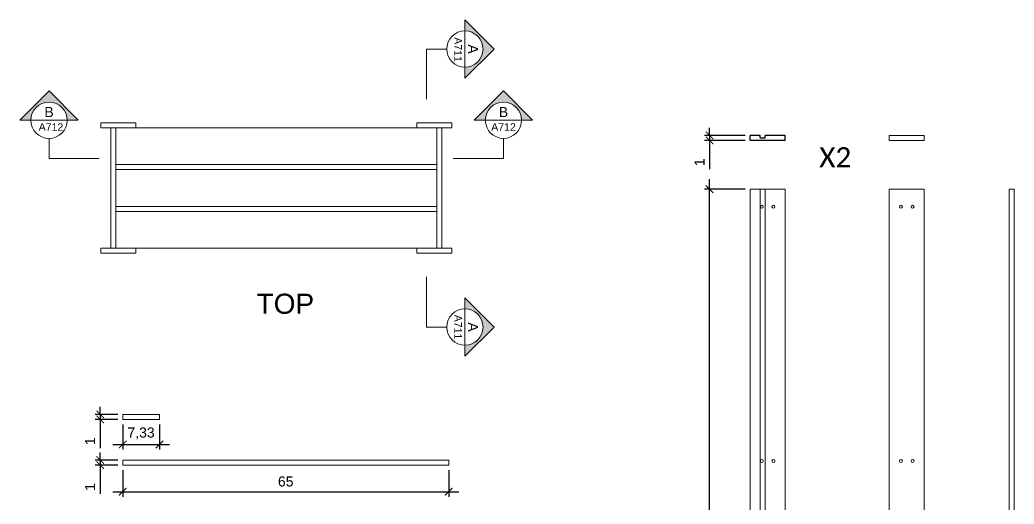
# Model space of a CAD drawing. Header units: centimetres. Extents: x 917 to 2835, y -35184 to -3253.
# Drawn here: x 2387.7 to 2585.9, y -3599.3 to -3502.8 of the extents above; entities that cross this region are included whole.
import ezdxf
from ezdxf.enums import TextEntityAlignment as Align

# ---------------------------------------------------------------- set-up
doc = ezdxf.new("R2010")
doc.units = ezdxf.units.CM
for name, color, linetype, lineweight in [('A-ANNO-DIMS', 8, 'Continuous', 9), ('A-ANNO-SYMB', 3, 'Continuous', 18), ('A-FURN', 3, 'Continuous', 20), ('sezione', 2, 'Continuous', 25)]:
    doc.layers.add(name, color=color, linetype=linetype, lineweight=lineweight)
doc.layers.add('G-ANNO-TEXT', color=3, linetype='Continuous')
doc.styles.add('ARIAL', font='arial.ttf')
doc.styles.get("Standard").update_dxf_attribs({"font": 'arial.ttf'})
doc.styles.add('stile2', font='calibril.ttf', dxfattribs={"height": 0.5})
doc.dimstyles.new('giulia', dxfattribs={"dimtxt": 2, "dimasz": 1.5, "dimexe": 1, "dimexo": 1, "dimgap": 1, "dimtad": 1, "dimtxsty": 'Standard', "dimblk": 'ARCHTICK', "dimcen": 2.5, "dimdle": 2, "dimadec": 0, "dimazin": 0, "dimtfac": 1, "dimtmove": 0, "dimatfit": 3, "dimldrblk": 'ARCHTICK', "dimfxl": 1, "dimarcsym": 0})

# ---------------------------------------------------------------- blocks, each defined once
blk = doc.blocks.new('_ArchTick')
at = {"color": 0, "linetype": 'ByBlock', "const_width": 0.15}
blk.add_lwpolyline([(-0.5, -0.5), (0.5, 0.5)], dxfattribs=at)
blk = doc.blocks.new('*D3')
at = {"layer": 'A-ANNO-DIMS', "color": 0, "lineweight": -2, "transparency": 16777216}
for p, q in [((2408.19, -3592.53), (2408.19, -3597.83)), ((2473.19, -3592.53), (2473.19, -3597.83)), ((2406.19, -3596.83), (2475.19, -3596.83))]:
    blk.add_line(p, q, dxfattribs=at)
at = {"layer": 'Defpoints', "color": 0, "transparency": 16777216}
for p in [(2408.19, -3591.53), (2473.19, -3591.53), (2473.19, -3596.83)]:
    blk.add_point(p, dxfattribs=at)
at = {"layer": 'A-ANNO-DIMS', "color": 0, "lineweight": -2, "transparency": 16777216, "xscale": 1.5, "yscale": 1.5, "zscale": 1.5, "rotation": 180}
blk.add_blockref('_ArchTick', (2408.19, -3596.83), dxfattribs=at)
at = {"layer": 'A-ANNO-DIMS', "color": 0, "lineweight": -2, "transparency": 16777216, "xscale": 1.5, "yscale": 1.5, "zscale": 1.5}
blk.add_blockref('_ArchTick', (2473.19, -3596.83), dxfattribs=at)
at = {"layer": 'A-ANNO-DIMS', "color": 0, "transparency": 16777216, "insert": (2440.69, -3594.81), "char_height": 2, "attachment_point": 5}
blk.add_mtext('65', dxfattribs=at)
blk = doc.blocks.new('*D6')
at = {"layer": 'A-ANNO-DIMS', "color": 0, "lineweight": -2, "transparency": 16777216}
for p, q in [((2403.71, -3590.53), (2403.71, -3589.03)), ((2407.19, -3590.53), (2402.71, -3590.53)), ((2407.19, -3591.53), (2402.71, -3591.53)), ((2403.71, -3590.53), (2403.71, -3591.53)), ((2403.71, -3591.53), (2403.71, -3597.27))]:
    blk.add_line(p, q, dxfattribs=at)
at = {"layer": 'Defpoints', "color": 0, "transparency": 16777216}
for p in [(2403.71, -3591.53), (2408.19, -3590.53), (2408.19, -3591.53)]:
    blk.add_point(p, dxfattribs=at)
at = {"layer": 'A-ANNO-DIMS', "color": 0, "lineweight": -2, "transparency": 16777216, "xscale": 1.5, "yscale": 1.5, "zscale": 1.5}
for p, rotation in [((2403.71, -3590.53), 270), ((2403.71, -3591.53), 90)]:
    blk.add_blockref('_ArchTick', p, dxfattribs=dict(at, rotation=rotation))
at = {"layer": 'A-ANNO-DIMS', "color": 0, "transparency": 16777216, "insert": (2401.7, -3595.9), "char_height": 2, "attachment_point": 5, "rotation": 90}
blk.add_mtext('1', dxfattribs=at)
blk = doc.blocks.new('*D7')
at = {"layer": 'A-ANNO-DIMS', "color": 0, "lineweight": -2, "transparency": 16777216}
for p, q in [((2408.19, -3583.42), (2408.19, -3588.42)), ((2415.52, -3583.42), (2415.52, -3588.42)), ((2406.19, -3587.42), (2417.52, -3587.42))]:
    blk.add_line(p, q, dxfattribs=at)
at = {"layer": 'Defpoints', "color": 0, "transparency": 16777216}
for p in [(2408.19, -3582.42), (2415.52, -3582.42), (2415.52, -3587.42)]:
    blk.add_point(p, dxfattribs=at)
at = {"layer": 'A-ANNO-DIMS', "color": 0, "lineweight": -2, "transparency": 16777216, "xscale": 1.5, "yscale": 1.5, "zscale": 1.5, "rotation": 180}
blk.add_blockref('_ArchTick', (2408.19, -3587.42), dxfattribs=at)
at = {"layer": 'A-ANNO-DIMS', "color": 0, "lineweight": -2, "transparency": 16777216, "xscale": 1.5, "yscale": 1.5, "zscale": 1.5}
blk.add_blockref('_ArchTick', (2415.52, -3587.42), dxfattribs=at)
at = {"layer": 'A-ANNO-DIMS', "color": 0, "transparency": 16777216, "insert": (2411.85, -3585.22), "char_height": 2, "attachment_point": 5}
blk.add_mtext('7,33', dxfattribs=at)
blk = doc.blocks.new('*D8')
at = {"layer": 'A-ANNO-DIMS', "color": 0, "lineweight": -2, "transparency": 16777216}
for p, q in [((2407.19, -3581.42), (2402.71, -3581.42)), ((2403.71, -3581.42), (2403.71, -3579.92)), ((2403.71, -3581.42), (2403.71, -3582.42)), ((2407.19, -3582.42), (2402.71, -3582.42)), ((2403.71, -3582.42), (2403.71, -3588.15))]:
    blk.add_line(p, q, dxfattribs=at)
at = {"layer": 'Defpoints', "color": 0, "transparency": 16777216}
for p in [(2408.19, -3581.42), (2403.71, -3582.42), (2408.19, -3582.42)]:
    blk.add_point(p, dxfattribs=at)
at = {"layer": 'A-ANNO-DIMS', "color": 0, "lineweight": -2, "transparency": 16777216, "xscale": 1.5, "yscale": 1.5, "zscale": 1.5}
for p, rotation in [((2403.71, -3581.42), 270), ((2403.71, -3582.42), 90)]:
    blk.add_blockref('_ArchTick', p, dxfattribs=dict(at, rotation=rotation))
at = {"layer": 'A-ANNO-DIMS', "color": 0, "transparency": 16777216, "insert": (2401.7, -3586.79), "char_height": 2, "attachment_point": 5, "rotation": 90}
blk.add_mtext('1', dxfattribs=at)
blk = doc.blocks.new('*D9')
at = {"layer": 'A-ANNO-DIMS', "color": 0, "lineweight": -2, "transparency": 16777216}
for p, q in [((2525.19, -3697.55), (2525.19, -3534.55)), ((2532.26, -3536.55), (2524.19, -3536.55)), ((2532.26, -3695.55), (2524.19, -3695.55))]:
    blk.add_line(p, q, dxfattribs=at)
at = {"layer": 'Defpoints', "color": 0, "transparency": 16777216}
for p in [(2525.19, -3536.55), (2533.26, -3536.55), (2533.26, -3695.55)]:
    blk.add_point(p, dxfattribs=at)
at = {"layer": 'A-ANNO-DIMS', "color": 0, "lineweight": -2, "transparency": 16777216, "xscale": 1.5, "yscale": 1.5, "zscale": 1.5}
for p, rotation in [((2525.19, -3536.55), 90), ((2525.19, -3695.55), 270)]:
    blk.add_blockref('_ArchTick', p, dxfattribs=dict(at, rotation=rotation))
at = {"layer": 'A-ANNO-DIMS', "color": 0, "transparency": 16777216, "insert": (2523.17, -3616.05), "char_height": 2, "attachment_point": 5, "rotation": 90}
blk.add_mtext('159', dxfattribs=at)
blk = doc.blocks.new('*D13')
at = {"layer": 'A-ANNO-DIMS', "color": 0, "lineweight": -2, "transparency": 16777216}
for p, q in [((2525.19, -3525.81), (2525.19, -3524.31)), ((2532.26, -3525.81), (2524.19, -3525.81)), ((2525.19, -3525.81), (2525.19, -3526.81)), ((2532.26, -3526.81), (2524.19, -3526.81)), ((2525.19, -3526.81), (2525.19, -3532.55))]:
    blk.add_line(p, q, dxfattribs=at)
at = {"layer": 'Defpoints', "color": 0, "transparency": 16777216}
for p in [(2533.26, -3525.81), (2525.19, -3526.81), (2533.26, -3526.81)]:
    blk.add_point(p, dxfattribs=at)
at = {"layer": 'A-ANNO-DIMS', "color": 0, "lineweight": -2, "transparency": 16777216, "xscale": 1.5, "yscale": 1.5, "zscale": 1.5}
for p, rotation in [((2525.19, -3525.81), 270), ((2525.19, -3526.81), 90)]:
    blk.add_blockref('_ArchTick', p, dxfattribs=dict(at, rotation=rotation))
at = {"layer": 'A-ANNO-DIMS', "color": 0, "transparency": 16777216, "insert": (2523.19, -3531.18), "char_height": 2, "attachment_point": 5, "rotation": 90}
blk.add_mtext('1', dxfattribs=at)
blk = doc.blocks.new('SYMBOL')
at = {"layer": 'A-ANNO-SYMB', "linetype": 'Continuous', "lineweight": 20}
h = blk.add_hatch(color=256, dxfattribs=at)
h.dxf.hatch_style = 1
h.paths.add_polyline_path([(11.2063, 4.9481), (11.316, 4.9481, -1), (11.678, 4.9481), (11.7877, 4.9481), (11.497, 5.2405)])
at = {"linetype": 'Continuous', "lineweight": 20}
blk.add_line((11.316, 4.9481), (11.678, 4.9481), dxfattribs=at)
at = {"layer": 'A-ANNO-SYMB', "linetype": 'Continuous', "lineweight": 20}
for p, q in [((11.2063, 4.9481), (11.497, 5.2405)), ((11.7877, 4.9481), (11.497, 5.2405)), ((11.316, 4.9481), (11.2063, 4.9481)), ((11.678, 4.9481), (11.7877, 4.9481))]:
    blk.add_line(p, q, dxfattribs=at)
blk.add_circle((11.497, 4.9481), 0.181, dxfattribs=at)
for tag, p in [('TAVOLA', (11.497, 5.08)), ('SEZIONE', (11.497, 4.9181))]:
    blk.add_attdef(tag, text='', height=0.1, dxfattribs=at).set_placement(p, align=Align.TOP_CENTER)

msp = doc.modelspace()

# ---------------------------------------------------------------- linework, layer by layer
at = {"layer": 'A-ANNO-SYMB'}
for p, q in [((2472.784, -3508.608), (2468.784, -3508.608)), ((2468.784, -3508.608), (2468.784, -3518.608)), ((2393.506, -3526.419), (2393.506, -3530.419)), ((2484.106, -3526.419), (2484.106, -3530.419)), ((2393.506, -3530.419), (2403.506, -3530.419)), ((2484.106, -3530.419), (2474.106, -3530.419)), ((2468.784, -3564.012), (2468.784, -3554.012)), ((2472.784, -3564.012), (2468.784, -3564.012))]:
    msp.add_line(p, q, dxfattribs=at)
at = {"layer": 'A-FURN'}
for p, q in [((2403.806, -3524.315), (2403.806, -3523.315)), ((2410.806, -3523.315), (2403.806, -3523.315)), ((2410.806, -3524.315), (2403.806, -3524.315)), ((2405.806, -3524.315), (2405.806, -3548.305)), ((2406.806, -3524.315), (2406.806, -3548.305)), ((2406.806, -3524.315), (2470.806, -3524.315)), ((2410.806, -3524.315), (2410.806, -3523.315)), ((2473.806, -3523.315), (2466.806, -3523.315)), ((2466.806, -3524.315), (2466.806, -3523.315)), ((2473.806, -3524.315), (2466.806, -3524.315)), ((2470.806, -3524.315), (2470.806, -3548.305)), ((2471.806, -3524.315), (2471.806, -3548.305)), ((2473.806, -3524.315), (2473.806, -3523.315)), ((2567.997, -3525.815), (2560.997, -3525.815)), ((2560.997, -3526.815), (2560.997, -3525.815)), ((2567.997, -3526.815), (2567.997, -3525.815)), ((2567.997, -3526.815), (2560.997, -3526.815)), ((2406.806, -3531.645), (2470.806, -3531.645)), ((2406.806, -3532.645), (2470.806, -3532.645)), ((2533.263, -3536.547), (2533.263, -3695.547)), ((2540.263, -3536.547), (2533.263, -3536.547)), ((2535.263, -3536.547), (2535.263, -3695.547)), ((2536.263, -3536.547), (2536.263, -3695.547)), ((2540.263, -3536.547), (2540.263, -3695.547)), ((2560.997, -3536.547), (2560.997, -3695.547)), ((2567.997, -3536.547), (2560.997, -3536.547)), ((2567.997, -3536.547), (2567.997, -3695.547)), ((2584.91, -3536.547), (2584.91, -3695.547)), ((2584.91, -3536.547), (2585.91, -3536.547)), ((2585.91, -3536.547), (2585.91, -3695.547)), ((2406.806, -3539.975), (2470.806, -3539.975)), ((2406.806, -3540.975), (2470.806, -3540.975)), ((2403.806, -3549.305), (2403.806, -3548.305)), ((2410.806, -3548.305), (2403.806, -3548.305)), ((2410.806, -3549.305), (2403.806, -3549.305)), ((2404.806, -3549.305), (2404.806, -3549.315)), ((2405.806, -3549.305), (2405.806, -3549.315)), ((2406.806, -3548.305), (2470.806, -3548.305)), ((2410.806, -3549.305), (2410.806, -3548.305)), ((2466.806, -3549.305), (2466.806, -3548.305)), ((2473.806, -3548.305), (2466.806, -3548.305)), ((2473.806, -3549.305), (2466.806, -3549.305)), ((2473.806, -3549.305), (2473.806, -3548.305)), ((2415.516, -3581.417), (2408.187, -3581.417)), ((2408.187, -3581.417), (2408.187, -3582.417)), ((2415.516, -3581.417), (2415.516, -3582.417)), ((2415.516, -3582.417), (2408.187, -3582.417)), ((2473.187, -3590.534), (2408.187, -3590.534)), ((2408.187, -3590.534), (2408.187, -3591.534)), ((2473.187, -3591.534), (2408.187, -3591.534)), ((2473.187, -3590.534), (2473.187, -3591.534))]:
    msp.add_line(p, q, dxfattribs=at)
for centre in [(2535.593, -3540.047), (2537.923, -3540.047), (2563.327, -3540.047), (2565.657, -3540.047), (2535.593, -3590.707), (2537.923, -3590.707), (2563.327, -3590.707), (2565.657, -3590.707)]:
    msp.add_circle(centre, 0.3, dxfattribs=at)
at = {"layer": 'sezione'}
for p, q in [((2533.263, -3526.815), (2533.263, -3525.815)), ((2535.263, -3525.815), (2533.263, -3525.815)), ((2535.263, -3526.315), (2535.263, -3525.815)), ((2540.263, -3525.815), (2536.263, -3525.815)), ((2536.263, -3526.315), (2536.263, -3525.815)), ((2540.263, -3526.815), (2540.263, -3525.815)), ((2540.263, -3526.815), (2533.263, -3526.815)), ((2535.263, -3526.315), (2536.263, -3526.315))]:
    msp.add_line(p, q, dxfattribs=at)

# ---------------------------------------------------------------- block references
at = {"layer": 'A-ANNO-SYMB', "linetype": 'Continuous', "lineweight": 20}
ref = msp.add_blockref('SYMBOL', (2377.441, -3738.548), dxfattribs=dict(at, xscale=-20, yscale=20, zscale=20, rotation=270))
ref.add_attrib('SEZIONE', 'A', dxfattribs={"layer": '0', "linetype": 'Continuous', "lineweight": 20, "height": 2, "rotation": 270, "style": 'ARIAL'}).set_placement((2479.041, -3508.608), align=Align.TOP_CENTER)
ref.add_attrib('TAVOLA', 'A711', dxfattribs={"layer": '0', "linetype": 'Continuous', "lineweight": 20, "height": 1.5, "rotation": 270, "style": 'ARIAL'}).set_placement((2475.804, -3508.708), align=Align.TOP_CENTER)
ref = msp.add_blockref('SYMBOL', (2623.446, -3621.761), dxfattribs=dict(at, xscale=-20, yscale=20, zscale=20))
ref.add_attrib('SEZIONE', 'B', dxfattribs={"layer": '0', "linetype": 'Continuous', "lineweight": 20, "height": 2, "style": 'ARIAL'}).set_placement((2393.506, -3520.161), align=Align.TOP_CENTER)
ref.add_attrib('TAVOLA', 'A712', dxfattribs={"layer": '0', "linetype": 'Continuous', "lineweight": 20, "height": 1.5, "style": 'ARIAL'}).set_placement((2393.891, -3523.398), align=Align.TOP_CENTER)
ref = msp.add_blockref('SYMBOL', (2254.166, -3621.761), dxfattribs=dict(at, xscale=20, yscale=20, zscale=20))
ref.add_attrib('SEZIONE', 'B', dxfattribs={"layer": '0', "linetype": 'Continuous', "lineweight": 20, "height": 2, "style": 'ARIAL'}).set_placement((2484.106, -3520.161), align=Align.TOP_CENTER)
ref.add_attrib('TAVOLA', 'A712', dxfattribs={"layer": '0', "linetype": 'Continuous', "lineweight": 20, "height": 1.5, "style": 'ARIAL'}).set_placement((2484.106, -3523.398), align=Align.TOP_CENTER)
ref = msp.add_blockref('SYMBOL', (2377.441, -3334.072), dxfattribs=dict(at, xscale=20, yscale=20, zscale=20, rotation=270))
ref.add_attrib('SEZIONE', 'A', dxfattribs={"layer": '0', "linetype": 'Continuous', "lineweight": 20, "height": 2, "rotation": 270, "style": 'ARIAL'}).set_placement((2479.041, -3564.012), align=Align.TOP_CENTER)
ref.add_attrib('TAVOLA', 'A711', dxfattribs={"layer": '0', "linetype": 'Continuous', "lineweight": 20, "height": 1.5, "rotation": 270, "style": 'ARIAL'}).set_placement((2475.804, -3564.012), align=Align.TOP_CENTER)

# ---------------------------------------------------------------- texts
at = {"layer": 'G-ANNO-TEXT', "char_height": 4, "attachment_point": 1, "style": 'stile2'}
for s, width, insert in [('X2', 19.21518, (2547.053, -3528.168)), ('{\\fArial|b0|i0|c0|p34;TOP}', 28.35749, (2434.881, -3557.367))]:
    msp.add_mtext_dynamic_manual_height_columns(s, width=width, gutter_width=2.5, heights=[0], dxfattribs=dict(at, insert=insert))

# ---------------------------------------------------------------- dimensions: what is measured, and where the dimension line sits
at = {"layer": 'A-ANNO-DIMS'}
for base, p1, p2, picture, middle in [((2525.19, -3526.815), (2533.263, -3525.815), (2533.263, -3526.815), '*D13', (2523.185, -3531.183)), ((2525.19, -3536.547), (2533.263, -3695.547), (2533.263, -3536.547), '*D9', (2523.168, -3616.047)), ((2403.706, -3582.417), (2408.187, -3581.417), (2408.187, -3582.417), '*D8', (2401.702, -3586.785)), ((2403.706, -3591.534), (2408.187, -3590.534), (2408.187, -3591.534), '*D6', (2401.702, -3595.902))]:
    dim = msp.add_linear_dim(base=base, p1=p1, p2=p2, angle=90, dimstyle='giulia', dxfattribs=at)
    dim.commit()
    dim.dimension.update_dxf_attribs({"geometry": picture, "text_midpoint": middle})
for base, p1, p2, picture, middle in [((2415.516, -3587.421), (2408.187, -3582.417), (2415.516, -3582.417), '*D7', (2411.852, -3585.219)), ((2473.187, -3596.834), (2408.187, -3591.534), (2473.187, -3591.534), '*D3', (2440.687, -3594.812))]:
    dim = msp.add_linear_dim(base=base, p1=p1, p2=p2, dimstyle='giulia', dxfattribs=at)
    dim.commit()
    dim.dimension.update_dxf_attribs({"geometry": picture, "text_midpoint": middle})

doc.saveas('drawing.dxf')
